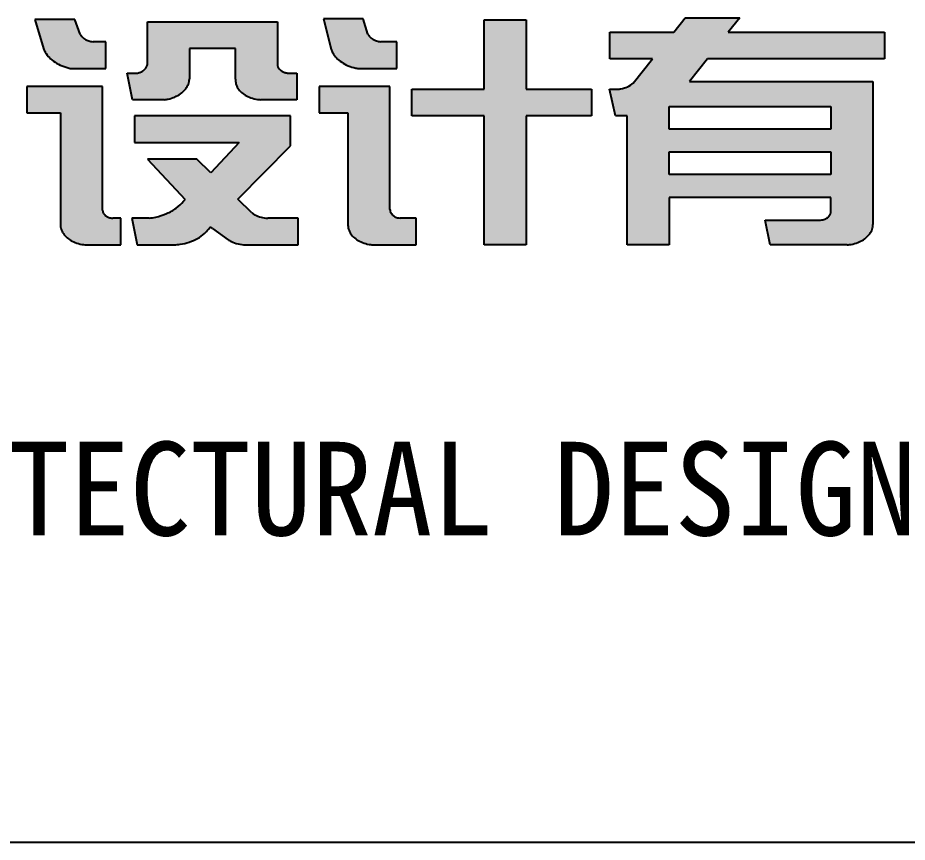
# Model space of a CAD drawing. Header units: millimetres. Extents: x 493081 to 494254, y 3431492 to 3432651.
# Drawn here: x 494079.27 to 494088.27, y 3432272.16 to 3432280.51 of the extents above; entities that cross this region are included whole.
import ezdxf
from ezdxf.enums import TextEntityAlignment as Align

# ---------------------------------------------------------------- set-up
doc = ezdxf.new("R2010")
doc.units = ezdxf.units.MM
doc.header["$LTSCALE"] = 300
doc.layers.add('WALL', color=6, linetype='Continuous')
doc.layers.add('图框', color=137, linetype='Continuous')
doc.styles.add('图框艺术体', font='simhei.ttf', dxfattribs={"width": 0.9})

# ---------------------------------------------------------------- blocks, each defined once
blk = doc.blocks.new('A4')
h = blk.add_hatch(color=0)
h.dxf.hatch_style = 1
edge = h.paths.add_edge_path()
edge.add_line((500502.2, 391777.2), (500484.5, 391777.2))
edge.add_spline(control_points=[(500484.5, 391777.2), (500482.2, 391777.4), (500480.3, 391777.8), (500476.5, 391779), (500474.7, 391779.9), (500471.3, 391782.2), (500469.8, 391783.6), (500467.9, 391786), (500467.3, 391786.9), (500466.6, 391788.3)], knot_values=[0.394941, 0.394941, 0.394941, 0.394941, 0.676796, 0.676796, 0.982391, 0.982391, 1.287985, 1.287985, 1.457203, 1.457203, 1.457203, 1.457203], degree=3, periodic=0)
edge.add_line((500466.6, 391788.3), (500458.8, 391810.1))
edge.add_line((500458.8, 391810.1), (500403.6, 391810.1))
edge.add_line((500403.6, 391810.1), (500415.5, 391767.3))
edge.add_spline(control_points=[(500415.5, 391767.3), (500416.1, 391765.4), (500416.9, 391763.4), (500419.4, 391758.7), (500421.3, 391756), (500425.9, 391750.9), (500428.6, 391748.6), (500434.5, 391744.4), (500437.8, 391742.6), (500444.8, 391739.6), (500448.6, 391738.4), (500452.6, 391737.5), (500452.8, 391737.5), (500453, 391737.4)], knot_values=[0.250217, 0.250217, 0.250217, 0.250217, 0.400893, 0.400893, 0.626647, 0.626647, 0.852401, 0.852401, 1.078155, 1.078155, 1.303909, 1.303909, 1.314573, 1.314573, 1.314573, 1.314573], degree=3, periodic=0)
edge.add_line((500453, 391737.4), (500502.2, 391737.4))
edge.add_line((500502.2, 391737.4), (500502.2, 391777.2))
edge = h.paths.add_edge_path()
edge.add_line((500497.4, 391710.7), (500392.4, 391710.7))
edge.add_line((500392.4, 391710.7), (500392.4, 391671))
edge.add_line((500392.4, 391671), (500439, 391671))
edge.add_line((500439, 391671), (500439, 391505))
edge.add_spline(control_points=[(500439, 391505), (500439, 391503.2), (500439.1, 391501.5), (500440, 391497.4), (500440.9, 391495.1), (500443.3, 391490.5), (500444.9, 391488.4), (500448.8, 391484.4), (500451.1, 391482.5), (500456.1, 391479.4), (500458.9, 391478), (500464.9, 391475.9), (500468, 391475.2), (500472.3, 391474.6), (500473.3, 391474.5), (500474.2, 391474.4)], knot_values=[3.133189, 3.133189, 3.133189, 3.133189, 3.307114, 3.307114, 3.554268, 3.554268, 3.801423, 3.801423, 4.048577, 4.048577, 4.295731, 4.295731, 4.542885, 4.542885, 4.61825, 4.61825, 4.61825, 4.61825], degree=3, periodic=0)
edge.add_line((500474.2, 391474.4), (500522.9, 391474.4))
edge.add_line((500522.9, 391474.4), (500522.9, 391514.2))
edge.add_line((500522.9, 391514.2), (500511.9, 391514.2))
edge.add_spline(control_points=[(500511.9, 391514.2), (500509.8, 391514.3), (500508, 391514.7), (500505.1, 391515.8), (500503.9, 391516.5), (500501.8, 391517.9), (500500.9, 391518.8), (500499.3, 391520.8), (500498.6, 391521.9), (500497.9, 391523.8), (500497.6, 391524.6), (500497.4, 391526.1)], knot_values=[0.137449, 0.137449, 0.137449, 0.137449, 0.510359, 0.510359, 0.777646, 0.777646, 1.044934, 1.044934, 1.312222, 1.312222, 1.484048, 1.484048, 1.484048, 1.484048], degree=3, periodic=0)
edge.add_line((500497.4, 391526.1), (500497.4, 391710.7))
edge = h.paths.add_edge_path()
edge.add_spline(control_points=[(500583.1, 391690.8), (500585, 391691), (500586.9, 391691.3), (500592, 391692.4), (500595.1, 391693.5), (500600.9, 391696.1), (500603.5, 391697.7), (500608.3, 391701.3), (500610.4, 391703.3), (500613.8, 391707.6), (500615.2, 391709.9), (500617.3, 391714.7), (500617.9, 391717.2), (500618.3, 391720.4), (500618.3, 391721.3), (500618.3, 391722.1)], knot_values=[-1.435016, -1.435016, -1.435016, -1.435016, -1.296164, -1.296164, -1.054417, -1.054417, -0.812669, -0.812669, -0.570922, -0.570922, -0.329174, -0.329174, -0.087427, -0.087427, -0.008817, -0.008817, -0.008817, -0.008817], degree=3, periodic=0)
edge.add_line((500618.3, 391722.1), (500618.3, 391767.2))
edge.add_line((500618.3, 391767.2), (500682.3, 391767.2))
edge.add_line((500682.3, 391767.2), (500682.3, 391721.5))
edge.add_spline(control_points=[(500682.3, 391721.5), (500682.3, 391719.6), (500682.4, 391718), (500683.1, 391714), (500683.8, 391711.6), (500686.1, 391707.2), (500687.6, 391705), (500691.3, 391701.1), (500693.4, 391699.2), (500698.3, 391696.1), (500701, 391694.7), (500706.8, 391692.5), (500709.8, 391691.7), (500714.6, 391691), (500716.2, 391690.9), (500717.9, 391690.8)], knot_values=[-0.037851, -0.037851, -0.037851, -0.037851, 0.137966, 0.137966, 0.387157, 0.387157, 0.636348, 0.636348, 0.885539, 0.885539, 1.13473, 1.13473, 1.383921, 1.383921, 1.510622, 1.510622, 1.510622, 1.510622], degree=3, periodic=0)
edge.add_line((500717.9, 391690.8), (500767.9, 391690.8))
edge.add_line((500767.9, 391690.8), (500767.9, 391730.5))
edge.add_line((500767.9, 391730.5), (500754.9, 391730.5))
edge.add_spline(control_points=[(500754.9, 391730.5), (500753.1, 391730.7), (500751.8, 391731), (500749.3, 391731.8), (500748.2, 391732.4), (500746.1, 391733.7), (500745.2, 391734.4), (500743.5, 391736.2), (500742.8, 391737.1), (500741.6, 391739.2), (500741.2, 391740.4), (500740.8, 391742.4), (500740.7, 391743.2), (500740.7, 391744)], knot_values=[3.129563, 3.129563, 3.129563, 3.129563, 3.406533, 3.406533, 3.656908, 3.656908, 3.907283, 3.907283, 4.157658, 4.157658, 4.408033, 4.408033, 4.578286, 4.578286, 4.578286, 4.578286], degree=3, periodic=0)
edge.add_line((500740.7, 391744), (500740.7, 391806.9))
edge.add_line((500740.7, 391806.9), (500559.9, 391806.9))
edge.add_line((500559.9, 391806.9), (500559.9, 391743.4))
edge.add_spline(control_points=[(500559.9, 391743.4), (500559.5, 391741.1), (500559, 391740), (500557.5, 391737.3), (500556.3, 391735.9), (500553.5, 391733.5), (500552, 391732.5), (500549.2, 391731.3), (500548.2, 391730.9), (500546, 391730.5)], knot_values=[-1.252424, -1.252424, -1.252424, -1.252424, -1.030759, -1.030759, -0.713538, -0.713538, -0.396316, -0.396316, -0.206128, -0.206128, -0.206128, -0.206128], degree=3, periodic=0)
edge.add_line((500546, 391730.5), (500532, 391730.5))
edge.add_line((500532, 391730.5), (500539.3, 391690.8))
edge.add_line((500539.3, 391690.8), (500583.1, 391690.8))
edge = h.paths.add_edge_path()
edge.add_line((500758.7, 391666.9), (500542, 391666.9))
edge.add_line((500542, 391666.9), (500542, 391627.2))
edge.add_line((500542, 391627.2), (500687.6, 391627.2))
edge.add_line((500687.6, 391627.2), (500647.9, 391581.9))
edge.add_line((500647.9, 391581.9), (500628.5, 391602.2))
edge.add_line((500628.5, 391602.2), (500559.9, 391602.2))
edge.add_line((500559.9, 391602.2), (500612.5, 391541.9))
edge.add_line((500612.5, 391541.9), (500610.3, 391539.4))
edge.add_spline(control_points=[(500610.3, 391539.4), (500607.3, 391535.6), (500603.8, 391532.1), (500595.8, 391526), (500591.4, 391523.3), (500581.9, 391518.8), (500576.8, 391517.1), (500568.7, 391515.1), (500565.7, 391514.6), (500562.2, 391514.2)], knot_values=[-1.409226, -1.409226, -1.409226, -1.409226, -1.173081, -1.173081, -0.935772, -0.935772, -0.698463, -0.698463, -0.567547, -0.567547, -0.567547, -0.567547], degree=3, periodic=0)
edge.add_line((500562.2, 391514.2), (500538.4, 391514.2))
edge.add_line((500538.4, 391514.2), (500545.7, 391474.4))
edge.add_line((500545.7, 391474.4), (500597.6, 391474.4))
edge.add_spline(control_points=[(500597.6, 391474.4), (500600.2, 391474.6), (500602.8, 391474.8), (500609.7, 391475.9), (500614, 391477), (500622.1, 391480), (500626, 391481.8), (500633.1, 391486.1), (500636.3, 391488.5), (500641.3, 391493.3), (500643.2, 391495.5), (500644.9, 391497.9)], knot_values=[-1.506139, -1.506139, -1.506139, -1.506139, -1.375629, -1.375629, -1.149297, -1.149297, -0.922964, -0.922964, -0.696632, -0.696632, -0.520968, -0.520968, -0.520968, -0.520968], degree=3, periodic=0)
edge.add_line((500644.9, 391497.9), (500647.5, 391501.1))
edge.add_line((500647.5, 391501.1), (500650.6, 391498.7))
edge.add_line((500650.6, 391498.7), (500671.9, 391482.2))
edge.add_spline(control_points=[(500671.9, 391482.2), (500673.4, 391481.2), (500675, 391480.3), (500679.6, 391478), (500682.7, 391476.8), (500689.3, 391475.1), (500692.7, 391474.6), (500696.1, 391474.4), (500696.1, 391474.4), (500696.2, 391474.4)], knot_values=[0.873676, 0.873676, 0.873676, 0.873676, 1.017318, 1.017318, 1.259034, 1.259034, 1.50075, 1.50075, 1.502459, 1.502459, 1.502459, 1.502459], degree=3, periodic=0)
edge.add_line((500696.2, 391474.4), (500769.4, 391474.4))
edge.add_line((500769.4, 391474.4), (500769.4, 391514.1))
edge.add_line((500769.4, 391514.1), (500727.2, 391514.1))
edge.add_spline(control_points=[(500727.2, 391514.1), (500724, 391514.2), (500720.9, 391514.7), (500714.9, 391516.3), (500712, 391517.6), (500708.1, 391520), (500706.8, 391520.9), (500705.3, 391522.2)], knot_values=[0.763733, 0.763733, 0.763733, 0.763733, 1.065073, 1.065073, 1.375122, 1.375122, 1.537147, 1.537147, 1.537147, 1.537147], degree=3, periodic=0)
edge.add_line((500705.3, 391522.2), (500685.6, 391542.5))
edge.add_line((500685.6, 391542.5), (500758.7, 391621.9))
edge.add_line((500758.7, 391621.9), (500758.7, 391666.9))
at = {"layer": 'WALL', "color": 0}
for p, q in [((500458.8, 391810.1), (500403.6, 391810.1)), ((500403.6, 391810.1), (500415.5, 391767.3)), ((500466.6, 391788.3), (500458.8, 391810.1)), ((500559.9, 391743.4), (500559.9, 391806.9)), ((500559.9, 391806.9), (500740.7, 391806.9)), ((500740.7, 391806.9), (500740.7, 391744)), ((500502.2, 391777.2), (500484.5, 391777.2)), ((500502.2, 391737.4), (500502.2, 391777.2)), ((500682.3, 391767.2), (500618.3, 391767.2)), ((500618.3, 391767.2), (500618.3, 391722.1)), ((500682.3, 391721.5), (500682.3, 391767.2)), ((500453, 391737.4), (500502.2, 391737.4)), ((500539.3, 391690.8), (500532, 391730.5)), ((500532, 391730.5), (500546, 391730.5)), ((500754.9, 391730.5), (500767.9, 391730.5)), ((500767.9, 391730.5), (500767.9, 391690.8)), ((500497.4, 391710.7), (500392.4, 391710.7)), ((500392.4, 391710.7), (500392.4, 391671)), ((500497.4, 391526.1), (500497.4, 391710.7)), ((500583.1, 391690.8), (500539.3, 391690.8)), ((500767.9, 391690.8), (500717.9, 391690.8)), ((500392.4, 391671), (500439, 391671)), ((500439, 391671), (500439, 391505)), ((500758.7, 391666.9), (500542, 391666.9)), ((500542, 391666.9), (500542, 391627.2)), ((500758.7, 391621.9), (500758.7, 391666.9)), ((500542, 391627.2), (500687.6, 391627.2)), ((500687.6, 391627.2), (500647.9, 391581.9)), ((500685.6, 391542.5), (500758.7, 391621.9)), ((500628.5, 391602.2), (500559.9, 391602.2)), ((500559.9, 391602.2), (500612.5, 391541.9)), ((500647.9, 391581.9), (500628.5, 391602.2)), ((500610.3, 391539.4), (500612.5, 391541.9)), ((500705.3, 391522.2), (500685.6, 391542.5)), ((500522.9, 391514.2), (500511.9, 391514.2)), ((500522.9, 391474.4), (500522.9, 391514.2)), ((500562.2, 391514.2), (500538.4, 391514.2)), ((500538.4, 391514.2), (500545.7, 391474.4)), ((500769.4, 391514.1), (500727.2, 391514.1)), ((500769.4, 391474.4), (500769.4, 391514.1)), ((500644.9, 391497.9), (500647.5, 391501.1)), ((500650.6, 391498.7), (500647.5, 391501.1)), ((500650.6, 391498.7), (500672, 391482.1)), ((500474.2, 391474.4), (500522.9, 391474.4)), ((500545.7, 391474.4), (500597.6, 391474.4)), ((500696.2, 391474.4), (500769.4, 391474.4))]:
    blk.add_line(p, q, dxfattribs=at)
for points, knots in [([(500466.6, 391788.3), (500467.3, 391786.9), (500467.9, 391786), (500469.8, 391783.6), (500471.3, 391782.2), (500474.7, 391779.9), (500476.5, 391779), (500480.3, 391777.8), (500482.2, 391777.4), (500484.5, 391777.2)], [0.394941, 0.394941, 0.394941, 0.394941, 0.564158, 0.564158, 0.869753, 0.869753, 1.175347, 1.175347, 1.457203, 1.457203, 1.457203, 1.457203]), ([(500415.5, 391767.3), (500416.1, 391765.4), (500416.9, 391763.4), (500419.4, 391758.7), (500421.3, 391756), (500425.9, 391750.9), (500428.6, 391748.6), (500434.5, 391744.4), (500437.8, 391742.6), (500444.8, 391739.6), (500448.6, 391738.4), (500452.6, 391737.5), (500452.8, 391737.5), (500453, 391737.4)], [0.250217, 0.250217, 0.250217, 0.250217, 0.400893, 0.400893, 0.626647, 0.626647, 0.852401, 0.852401, 1.078155, 1.078155, 1.303909, 1.303909, 1.314573, 1.314573, 1.314573, 1.314573]), ([(500546, 391730.5), (500548.2, 391730.9), (500549.2, 391731.3), (500552, 391732.5), (500553.5, 391733.5), (500556.3, 391735.9), (500557.5, 391737.3), (500559, 391740), (500559.5, 391741.1), (500559.9, 391743.4)], [-1.252424, -1.252424, -1.252424, -1.252424, -1.062236, -1.062236, -0.745014, -0.745014, -0.427792, -0.427792, -0.206128, -0.206128, -0.206128, -0.206128]), ([(500740.7, 391744), (500740.7, 391743.2), (500740.8, 391742.4), (500741.2, 391740.4), (500741.6, 391739.2), (500742.8, 391737.1), (500743.5, 391736.2), (500745.2, 391734.4), (500746.1, 391733.7), (500748.2, 391732.4), (500749.3, 391731.8), (500751.8, 391731), (500753.1, 391730.7), (500754.9, 391730.5)], [3.129563, 3.129563, 3.129563, 3.129563, 3.299816, 3.299816, 3.550191, 3.550191, 3.800566, 3.800566, 4.050941, 4.050941, 4.301316, 4.301316, 4.578286, 4.578286, 4.578286, 4.578286]), ([(500583.1, 391690.8), (500585, 391691), (500586.9, 391691.3), (500592, 391692.4), (500595.1, 391693.5), (500600.9, 391696.1), (500603.5, 391697.7), (500608.3, 391701.3), (500610.4, 391703.3), (500613.8, 391707.6), (500615.2, 391709.9), (500617.3, 391714.7), (500617.9, 391717.2), (500618.3, 391720.4), (500618.3, 391721.3), (500618.3, 391722.1)], [-1.435016, -1.435016, -1.435016, -1.435016, -1.296164, -1.296164, -1.054417, -1.054417, -0.812669, -0.812669, -0.570922, -0.570922, -0.329174, -0.329174, -0.087427, -0.087427, -0.008817, -0.008817, -0.008817, -0.008817]), ([(500682.3, 391721.5), (500682.3, 391719.6), (500682.4, 391718), (500683.1, 391714), (500683.8, 391711.6), (500686.1, 391707.2), (500687.6, 391705), (500691.3, 391701.1), (500693.4, 391699.2), (500698.3, 391696.1), (500701, 391694.7), (500706.8, 391692.5), (500709.8, 391691.7), (500714.6, 391691), (500716.2, 391690.9), (500717.9, 391690.8)], [-0.037851, -0.037851, -0.037851, -0.037851, 0.137966, 0.137966, 0.387157, 0.387157, 0.636348, 0.636348, 0.885539, 0.885539, 1.13473, 1.13473, 1.383921, 1.383921, 1.510622, 1.510622, 1.510622, 1.510622]), ([(500562.2, 391514.2), (500565.7, 391514.6), (500568.7, 391515.1), (500576.8, 391517.1), (500581.9, 391518.8), (500591.4, 391523.3), (500595.8, 391526), (500603.8, 391532.1), (500607.3, 391535.6), (500610.3, 391539.4)], [-1.4092258, -1.4092258, -1.4092258, -1.4092258, -1.2783104, -1.2783104, -1.0410011, -1.0410011, -0.8036919, -0.8036919, -0.5675473, -0.5675473, -0.5675473, -0.5675473]), ([(500497.4, 391526.1), (500497.6, 391524.6), (500497.9, 391523.8), (500498.6, 391521.9), (500499.3, 391520.8), (500500.9, 391518.8), (500501.8, 391517.9), (500503.9, 391516.5), (500505.1, 391515.8), (500508, 391514.7), (500509.8, 391514.3), (500511.9, 391514.2)], [0.137449, 0.137449, 0.137449, 0.137449, 0.309276, 0.309276, 0.576564, 0.576564, 0.843851, 0.843851, 1.111139, 1.111139, 1.484048, 1.484048, 1.484048, 1.484048]), ([(500705.3, 391522.2), (500706.8, 391520.9), (500708.1, 391520), (500712, 391517.6), (500714.9, 391516.3), (500720.9, 391514.7), (500724, 391514.2), (500727.2, 391514.1)], [0.7637332, 0.7637332, 0.7637332, 0.7637332, 0.9257587, 0.9257587, 1.2358071, 1.2358071, 1.5371473, 1.5371473, 1.5371473, 1.5371473]), ([(500439, 391505), (500439, 391503.2), (500439.1, 391501.5), (500440, 391497.4), (500440.9, 391495.1), (500443.3, 391490.5), (500444.9, 391488.4), (500448.8, 391484.4), (500451.1, 391482.5), (500456.1, 391479.4), (500458.9, 391478), (500464.9, 391475.9), (500468, 391475.2), (500472.3, 391474.6), (500473.3, 391474.5), (500474.2, 391474.4)], [3.133189, 3.133189, 3.133189, 3.133189, 3.307114, 3.307114, 3.554268, 3.554268, 3.801423, 3.801423, 4.048577, 4.048577, 4.295731, 4.295731, 4.542885, 4.542885, 4.61825, 4.61825, 4.61825, 4.61825]), ([(500597.6, 391474.4), (500600.2, 391474.6), (500602.8, 391474.8), (500609.7, 391475.9), (500614, 391477), (500622.1, 391480), (500626, 391481.8), (500633.1, 391486.1), (500636.3, 391488.5), (500641.3, 391493.3), (500643.2, 391495.5), (500644.9, 391497.9)], [-1.5061392, -1.5061392, -1.5061392, -1.5061392, -1.375629, -1.375629, -1.1492967, -1.1492967, -0.9229643, -0.9229643, -0.696632, -0.696632, -0.520968, -0.520968, -0.520968, -0.520968]), ([(500671.8, 391482.3), (500673.3, 391481.2), (500675, 391480.3), (500679.6, 391478), (500682.7, 391476.8), (500689.3, 391475.1), (500692.7, 391474.6), (500696.1, 391474.4), (500696.1, 391474.4), (500696.2, 391474.4)], [0.8703339, 0.8703339, 0.8703339, 0.8703339, 1.0173179, 1.0173179, 1.2590341, 1.2590341, 1.5007502, 1.5007502, 1.5024585, 1.5024585, 1.5024585, 1.5024585])]:
    blk.add_open_spline(points, degree=3, knots=knots, dxfattribs=at)
blk = doc.blocks.new('A5')
h = blk.add_hatch(color=0)
h.dxf.hatch_style = 1
edge = h.paths.add_edge_path()
edge.add_line((500921.1, 391777.2), (500899.2, 391777.2))
edge.add_spline(control_points=[(500899.2, 391777.2), (500897.4, 391777.4), (500896, 391777.6), (500892.4, 391778.6), (500890.3, 391779.5), (500886.4, 391781.8), (500884.7, 391783.2), (500882.4, 391785.7), (500881.7, 391786.6), (500880.7, 391788.6)], knot_values=[3.593865, 3.593865, 3.593865, 3.593865, 3.782162, 3.782162, 4.095285, 4.095285, 4.408408, 4.408408, 4.57662, 4.57662, 4.57662, 4.57662], degree=3, periodic=0)
edge.add_line((500880.7, 391788.6), (500874.4, 391811.5))
edge.add_line((500874.4, 391811.5), (500819.2, 391811.5))
edge.add_line((500819.2, 391811.5), (500829.9, 391766.3))
edge.add_spline(control_points=[(500829.9, 391766.3), (500830.4, 391764.4), (500831.2, 391762.6), (500833.4, 391758.1), (500835.1, 391755.5), (500839.3, 391750.7), (500841.7, 391748.5), (500847.2, 391744.6), (500850.3, 391742.8), (500856.8, 391740), (500860.3, 391738.8), (500864.9, 391737.8), (500865.8, 391737.6), (500866.8, 391737.5)], knot_values=[3.364435, 3.364435, 3.364435, 3.364435, 3.521478, 3.521478, 3.75126, 3.75126, 3.981041, 3.981041, 4.210823, 4.210823, 4.440604, 4.440604, 4.499937, 4.499937, 4.499937, 4.499937], degree=3, periodic=0)
edge.add_line((500866.8, 391737.5), (500921.1, 391737.5))
edge.add_line((500921.1, 391737.5), (500921.1, 391777.2))
edge = h.paths.add_edge_path()
edge.add_line((500911.6, 391710.7), (500813, 391710.7))
edge.add_line((500813, 391710.7), (500813, 391671))
edge.add_line((500813, 391671), (500853.2, 391671))
edge.add_line((500853.2, 391671), (500853.2, 391504.4))
edge.add_spline(control_points=[(500853.2, 391504.4), (500853.1, 391502.7), (500853.3, 391501), (500854.1, 391497), (500855, 391494.7), (500857.4, 391490.2), (500859, 391488.1), (500862.8, 391484.2), (500865, 391482.4), (500870, 391479.3), (500872.7, 391478), (500878.5, 391475.9), (500881.6, 391475.2), (500886, 391474.6), (500887.1, 391474.5), (500888.3, 391474.4)], knot_values=[3.130245, 3.130245, 3.130245, 3.130245, 3.305782, 3.305782, 3.553866, 3.553866, 3.801951, 3.801951, 4.050036, 4.050036, 4.29812, 4.29812, 4.546205, 4.546205, 4.636943, 4.636943, 4.636943, 4.636943], degree=3, periodic=0)
edge.add_line((500888.3, 391474.4), (500948.2, 391474.4))
edge.add_line((500948.2, 391474.4), (500948.2, 391514.2))
edge.add_line((500948.2, 391514.2), (500925.7, 391514.2))
edge.add_spline(control_points=[(500925.7, 391514.2), (500923.1, 391514.5), (500921.2, 391515.1), (500918.2, 391516.5), (500917.1, 391517.3), (500915.2, 391518.9), (500914.4, 391519.9), (500913, 391522), (500912.4, 391523.1), (500911.8, 391525.1), (500911.7, 391525.9), (500911.6, 391527.1)], knot_values=[0.064192, 0.064192, 0.064192, 0.064192, 0.463344, 0.463344, 0.720695, 0.720695, 0.978045, 0.978045, 1.235395, 1.235395, 1.405482, 1.405482, 1.405482, 1.405482], degree=3, periodic=0)
edge.add_line((500911.6, 391527.1), (500911.6, 391710.7))
h.paths.add_polyline_path([(501191.6, 391706.5), (501100.9, 391706.5), (501100.9, 391810.1), (501042.5, 391810.1), (501042.5, 391706.5), (500941.8, 391706.5), (500941.8, 391666.8), (501042.5, 391666.8), (501042.5, 391474.4), (501100.9, 391474.4), (501100.9, 391666.8), (501191.6, 391666.8)])
at = {"layer": 'WALL', "color": 0}
for p, q in [((500874.4, 391811.5), (500819.2, 391811.5)), ((500819.2, 391811.5), (500829.9, 391766.3)), ((500880.7, 391788.6), (500874.4, 391811.5)), ((501042.5, 391706.5), (501042.5, 391810.1)), ((501042.5, 391810.1), (501100.9, 391810.1)), ((501100.9, 391810.1), (501100.9, 391706.5)), ((500921.1, 391777.2), (500899.2, 391777.2)), ((500921.1, 391737.5), (500921.1, 391777.2)), ((500866.8, 391737.5), (500921.1, 391737.5)), ((500911.6, 391710.7), (500813, 391710.7)), ((500813, 391710.7), (500813, 391671)), ((500911.6, 391527.1), (500911.6, 391710.7)), ((500941.8, 391666.8), (500941.8, 391706.5)), ((500941.8, 391706.5), (501042.5, 391706.5)), ((501100.9, 391706.5), (501191.6, 391706.5)), ((501191.6, 391706.5), (501191.6, 391666.8)), ((500813, 391671), (500853.2, 391671)), ((500853.2, 391671), (500853.2, 391504.4)), ((501042.5, 391666.8), (500941.8, 391666.8)), ((501042.5, 391474.4), (501042.5, 391666.8)), ((501191.6, 391666.8), (501100.9, 391666.8)), ((501100.9, 391666.8), (501100.9, 391474.4)), ((500948.2, 391514.2), (500925.7, 391514.2)), ((500948.2, 391474.4), (500948.2, 391514.2)), ((500888.3, 391474.4), (500948.2, 391474.4)), ((501100.9, 391474.4), (501042.5, 391474.4))]:
    blk.add_line(p, q, dxfattribs=at)
for points, knots in [([(500880.7, 391788.6), (500881.7, 391786.6), (500882.4, 391785.7), (500884.7, 391783.2), (500886.4, 391781.8), (500890.3, 391779.5), (500892.4, 391778.6), (500896, 391777.6), (500897.4, 391777.4), (500899.2, 391777.2)], [3.5938651, 3.5938651, 3.5938651, 3.5938651, 3.7620771, 3.7620771, 4.0752004, 4.0752004, 4.3883237, 4.3883237, 4.5766201, 4.5766201, 4.5766201, 4.5766201]), ([(500829.9, 391766.3), (500830.4, 391764.4), (500831.2, 391762.6), (500833.4, 391758.1), (500835.1, 391755.5), (500839.3, 391750.7), (500841.7, 391748.5), (500847.2, 391744.6), (500850.3, 391742.8), (500856.8, 391740), (500860.3, 391738.8), (500864.9, 391737.8), (500865.8, 391737.6), (500866.8, 391737.5)], [3.364435, 3.364435, 3.364435, 3.364435, 3.521478, 3.521478, 3.75126, 3.75126, 3.981041, 3.981041, 4.210823, 4.210823, 4.440604, 4.440604, 4.499937, 4.499937, 4.499937, 4.499937]), ([(500911.6, 391527.1), (500911.7, 391525.9), (500911.8, 391525.1), (500912.4, 391523.1), (500913, 391522), (500914.4, 391519.9), (500915.2, 391518.9), (500917.1, 391517.3), (500918.2, 391516.5), (500921.2, 391515.1), (500923.1, 391514.5), (500925.7, 391514.2)], [0.064192, 0.064192, 0.064192, 0.064192, 0.234279, 0.234279, 0.49163, 0.49163, 0.74898, 0.74898, 1.00633, 1.00633, 1.405482, 1.405482, 1.405482, 1.405482]), ([(500853.2, 391504.4), (500853.1, 391502.7), (500853.3, 391501), (500854.1, 391497), (500855, 391494.7), (500857.4, 391490.2), (500859, 391488.1), (500862.8, 391484.2), (500865, 391482.4), (500870, 391479.3), (500872.7, 391478), (500878.5, 391475.9), (500881.6, 391475.2), (500886, 391474.6), (500887.1, 391474.5), (500888.3, 391474.4)], [3.130245, 3.130245, 3.130245, 3.130245, 3.305782, 3.305782, 3.553866, 3.553866, 3.801951, 3.801951, 4.050036, 4.050036, 4.29812, 4.29812, 4.546205, 4.546205, 4.636943, 4.636943, 4.636943, 4.636943])]:
    blk.add_open_spline(points, degree=3, knots=knots, dxfattribs=at)
blk = doc.blocks.new('A6')
h = blk.add_hatch(color=0)
h.dxf.hatch_style = 1
edge = h.paths.add_edge_path()
edge.add_line((501616.2, 391791.3), (501399.2, 391791.3))
edge.add_line((501399.2, 391791.3), (501415, 391812.9))
edge.add_line((501415, 391812.9), (501339.4, 391812.9))
edge.add_line((501339.4, 391812.9), (501323.4, 391791.3))
edge.add_line((501323.4, 391791.3), (501234.4, 391791.3))
edge.add_line((501234.4, 391791.3), (501234.4, 391751.6))
edge.add_line((501234.4, 391751.6), (501293.9, 391751.6))
edge.add_line((501293.9, 391751.6), (501267.1, 391715.6))
edge.add_spline(control_points=[(501267.1, 391715.6), (501264.3, 391713), (501261.8, 391711.4), (501256.2, 391708.7), (501253.1, 391707.7), (501248.2, 391706.8), (501246.5, 391706.6), (501244.5, 391706.5)], knot_values=[1.644527, 1.644527, 1.644527, 1.644527, 1.931233, 1.931233, 2.235291, 2.235291, 2.395635, 2.395635, 2.395635, 2.395635], degree=3, periodic=0)
edge.add_line((501244.5, 391706.5), (501234.1, 391706.5))
edge.add_line((501234.1, 391706.5), (501242.1, 391666.7))
edge.add_line((501242.1, 391666.7), (501258.7, 391666.7))
edge.add_line((501258.7, 391666.7), (501258.7, 391474.4))
edge.add_line((501258.7, 391474.4), (501317.1, 391474.4))
edge.add_line((501317.1, 391474.4), (501317.1, 391545.1))
edge.add_line((501317.1, 391545.1), (501541.9, 391545.1))
edge.add_line((501541.9, 391545.1), (501541.9, 391523.7))
edge.add_spline(control_points=[(501541.9, 391524.5), (501541.8, 391523.2), (501541.6, 391522), (501540.8, 391519.5), (501540.1, 391518.2), (501538.3, 391516), (501537.3, 391515), (501534.5, 391513.1), (501532.6, 391512.3), (501529.8, 391511.6), (501528.8, 391511.4), (501527.4, 391511.3)], knot_values=[1.672982, 1.672982, 1.672982, 1.672982, 1.933609, 1.933609, 2.229958, 2.229958, 2.526308, 2.526308, 2.931812, 2.931812, 3.134564, 3.134564, 3.134564, 3.134564], degree=3, periodic=0)
edge.add_line((501527.4, 391511.3), (501450.4, 391511.3))
edge.add_line((501450.4, 391511.3), (501457.6, 391474.4))
edge.add_line((501457.6, 391474.4), (501564.3, 391474.4))
edge.add_spline(control_points=[(501564.3, 391474.4), (501566.2, 391474.6), (501568, 391474.8), (501573.1, 391475.7), (501576.2, 391476.6), (501581.9, 391479), (501584.6, 391480.4), (501589.5, 391483.8), (501591.6, 391485.7), (501595.2, 391489.8), (501596.7, 391492), (501598.9, 391496.6), (501599.7, 391499), (501600.2, 391502.5), (501600.3, 391503.6), (501600.3, 391504.7)], knot_values=[-1.487536, -1.487536, -1.487536, -1.487536, -1.345791, -1.345791, -1.101522, -1.101522, -0.857254, -0.857254, -0.612985, -0.612985, -0.368717, -0.368717, -0.124448, -0.124448, -0.010199, -0.010199, -0.010199, -0.010199], degree=3, periodic=0)
edge.add_line((501600.3, 391504.7), (501600.3, 391717.8))
edge.add_line((501600.3, 391717.8), (501345.4, 391717.8))
edge.add_line((501345.4, 391717.8), (501370.2, 391751.6))
edge.add_line((501370.2, 391751.6), (501616.2, 391751.6))
edge.add_line((501616.2, 391751.6), (501616.2, 391791.3))
h.paths.add_polyline_path([(501541.9, 391680.9), (501541.9, 391647.1), (501317.1, 391647.1), (501317.1, 391680.9)], flags=16)
h.paths.add_polyline_path([(501541.9, 391613), (501541.9, 391579.2), (501317.1, 391579.2), (501317.1, 391613)], flags=16)
at = {"layer": 'WALL', "color": 0}
for p, q in [((501323.4, 391791.3), (501339.4, 391812.9)), ((501339.4, 391812.9), (501415, 391812.9)), ((501415, 391812.9), (501399.2, 391791.3)), ((501234.4, 391751.6), (501234.4, 391791.3)), ((501234.4, 391791.3), (501323.4, 391791.3)), ((501399.2, 391791.3), (501616.2, 391791.3)), ((501616.2, 391791.3), (501616.2, 391751.6)), ((501293.9, 391751.6), (501234.4, 391751.6)), ((501267.1, 391715.6), (501293.9, 391751.6)), ((501370.2, 391751.6), (501345.4, 391717.8)), ((501616.2, 391751.6), (501370.2, 391751.6)), ((501345.4, 391717.8), (501600.3, 391717.8)), ((501600.3, 391717.8), (501600.3, 391504.7)), ((501242.1, 391666.7), (501234.1, 391706.5)), ((501234.1, 391706.5), (501244.5, 391706.5)), ((501317.1, 391680.9), (501541.9, 391680.9)), ((501317.1, 391647.1), (501317.1, 391680.9)), ((501541.9, 391680.9), (501541.9, 391647.1)), ((501258.7, 391666.7), (501242.1, 391666.7)), ((501258.7, 391474.4), (501258.7, 391666.7)), ((501541.9, 391647.1), (501317.1, 391647.1)), ((501317.1, 391613), (501541.9, 391613)), ((501317.1, 391579.2), (501317.1, 391613)), ((501541.9, 391613), (501541.9, 391579.2)), ((501541.9, 391579.2), (501317.1, 391579.2)), ((501541.9, 391545.1), (501317.1, 391545.1)), ((501317.1, 391545.1), (501317.1, 391474.4)), ((501541.9, 391524.5), (501541.9, 391545.1)), ((501450.4, 391511.3), (501527.4, 391511.3)), ((501457.6, 391474.4), (501450.4, 391511.3)), ((501317.1, 391474.4), (501258.7, 391474.4)), ((501564.3, 391474.4), (501457.6, 391474.4))]:
    blk.add_line(p, q, dxfattribs=at)
for points, knots in [([(501244.5, 391706.5), (501246.5, 391706.6), (501248.2, 391706.8), (501253.1, 391707.7), (501256.2, 391708.7), (501261.8, 391711.4), (501264.3, 391713), (501267.1, 391715.6)], [1.6445273, 1.6445273, 1.6445273, 1.6445273, 1.8048714, 1.8048714, 2.1089289, 2.1089289, 2.3956348, 2.3956348, 2.3956348, 2.3956348]), ([(501527.4, 391511.3), (501528.8, 391511.4), (501529.8, 391511.6), (501532.6, 391512.3), (501534.5, 391513.1), (501537.3, 391515), (501538.3, 391516), (501540.1, 391518.2), (501540.8, 391519.5), (501541.6, 391522), (501541.8, 391523.2), (501541.9, 391524.5)], [1.672982, 1.672982, 1.672982, 1.672982, 1.875734, 1.875734, 2.281238, 2.281238, 2.577588, 2.577588, 2.873937, 2.873937, 3.134564, 3.134564, 3.134564, 3.134564]), ([(501564.3, 391474.4), (501566.2, 391474.6), (501568, 391474.8), (501573.1, 391475.7), (501576.2, 391476.6), (501581.9, 391479), (501584.6, 391480.4), (501589.5, 391483.8), (501591.6, 391485.7), (501595.2, 391489.8), (501596.7, 391492), (501598.9, 391496.6), (501599.7, 391499), (501600.2, 391502.5), (501600.3, 391503.6), (501600.3, 391504.7)], [-1.487536, -1.487536, -1.487536, -1.487536, -1.345791, -1.345791, -1.101522, -1.101522, -0.857254, -0.857254, -0.612985, -0.612985, -0.368717, -0.368717, -0.124448, -0.124448, -0.010199, -0.010199, -0.010199, -0.010199])]:
    blk.add_open_spline(points, degree=3, knots=knots, dxfattribs=at)
blk = doc.blocks.new('目录')
at = {"layer": '图框'}
blk.add_line((377638.71, 427473.43), (390107.62, 427473.43), dxfattribs=at)
at = {"layer": '图框', "xscale": 0.728, "yscale": 0.6789999999999999, "zscale": 0.7}
for name, p in [('A4', (15936.68, 162266.9)), ('A5', (15926.21, 162266.88)), ('A6', (15913.73, 162266.9))]:
    blk.add_blockref(name, p, dxfattribs=at)
at = {"layer": '图框', "style": '图框艺术体', "width": 0.95}
blk.add_text('ZHEJIANG YAOHUA PLANNING ＆ ARCHITECTURAL DESIGN CO．,LTD', height=94.8024, dxfattribs=at).set_placement((379928.28, 427783.88), align=Align.CENTER)

msp = doc.modelspace()

# ---------------------------------------------------------------- block references
at = {"layer": 'WALL', "xscale": 0.01, "yscale": 0.01, "zscale": 0.01}
msp.add_blockref('目录', (490277.1384, 3427997.4299), dxfattribs=at)

doc.saveas('drawing.dxf')
